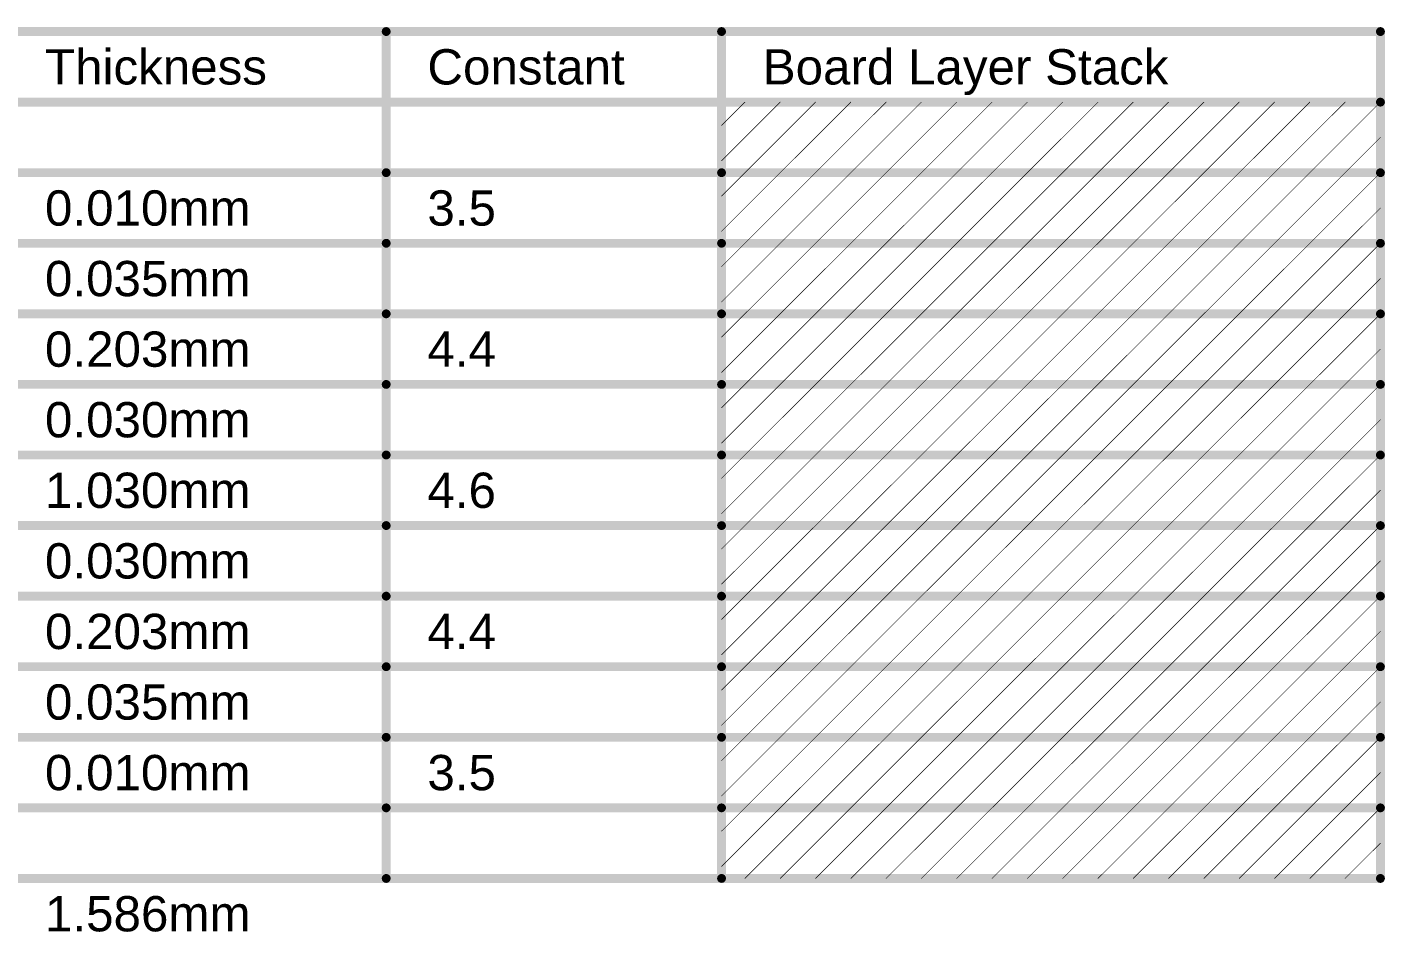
# Model space of a CAD drawing. Header units: inches. Extents: x -9 to 171, y -50 to 39.
# Drawn here: x 112.2 to 170.8, y -20.5 to 18.6 of the extents above; entities that cross this region are included whole.
import ezdxf

# ---------------------------------------------------------------- set-up
doc = ezdxf.new("R2010")
doc.units = ezdxf.units.IN
doc.layers.add('Fab', color=76, linetype='Continuous')
doc.styles.add('Arial', font='', dxfattribs={"height": 0.2})
doc.styles.get('Arial').set_extended_font_data('Arial')

msp = doc.modelspace()

# ---------------------------------------------------------------- linework, layer by layer
at = {"layer": 'Fab'}
for points, const_width in [([(55.283, 18.364), (170.569, 18.364)], 0.381), ([(127.654, -18.212), (127.654, 18.364)], 0.381), ([(142.129, -18.212), (142.129, 18.364)], 0.381), ([(170.569, -18.212), (170.569, 18.364)], 0.381), ([(55.283, 15.316), (170.569, 15.316)], 0.381), ([(142.129, 12.784), (144.661, 15.316)], 0.0254), ([(142.129, 14.308), (143.137, 15.316)], 0.0254), ([(143.137, 12.268), (146.185, 15.316)], 0.0254), ([(144.661, 12.268), (147.709, 15.316)], 0.0254), ([(146.185, 12.268), (149.233, 15.316)], 0.0254), ([(147.709, 12.268), (150.757, 15.316)], 0.0254), ([(149.233, 12.268), (152.281, 15.316)], 0.0254), ([(150.757, 12.268), (153.805, 15.316)], 0.0254), ([(152.281, 12.268), (155.329, 15.316)], 0.0254), ([(153.805, 12.268), (156.853, 15.316)], 0.0254), ([(155.329, 12.268), (158.377, 15.316)], 0.0254), ([(156.853, 12.268), (159.901, 15.316)], 0.0254), ([(158.377, 12.268), (161.425, 15.316)], 0.0254), ([(159.901, 12.268), (162.949, 15.316)], 0.0254), ([(161.425, 12.268), (164.473, 15.316)], 0.0254), ([(162.949, 12.268), (165.997, 15.316)], 0.0254), ([(164.473, 12.268), (167.521, 15.316)], 0.0254), ([(165.997, 12.268), (169.045, 15.316)], 0.0254), ([(167.521, 12.268), (170.569, 15.316)], 0.0254), ([(169.045, 12.268), (170.569, 13.792)], 0.0254), ([(111.148, 12.268), (127.654, 12.268)], 0.381), ([(127.654, 12.268), (142.129, 12.268)], 0.381), ([(142.129, 12.268), (170.569, 12.268)], 0.381), ([(142.129, 9.736), (144.661, 12.268)], 0.0254), ([(142.129, 11.26), (143.137, 12.268)], 0.0254), ([(143.137, 9.22), (146.185, 12.268)], 0.0254), ([(144.661, 9.22), (147.709, 12.268)], 0.0254), ([(146.185, 9.22), (149.233, 12.268)], 0.0254), ([(147.709, 9.22), (150.757, 12.268)], 0.0254), ([(149.233, 9.22), (152.281, 12.268)], 0.0254), ([(150.757, 9.22), (153.805, 12.268)], 0.0254), ([(152.281, 9.22), (155.329, 12.268)], 0.0254), ([(153.805, 9.22), (156.853, 12.268)], 0.0254), ([(155.329, 9.22), (158.377, 12.268)], 0.0254), ([(156.853, 9.22), (159.901, 12.268)], 0.0254), ([(158.377, 9.22), (161.425, 12.268)], 0.0254), ([(159.901, 9.22), (162.949, 12.268)], 0.0254), ([(161.425, 9.22), (164.473, 12.268)], 0.0254), ([(162.949, 9.22), (165.997, 12.268)], 0.0254), ([(164.473, 9.22), (167.521, 12.268)], 0.0254), ([(165.997, 9.22), (169.045, 12.268)], 0.0254), ([(167.521, 9.22), (170.569, 12.268)], 0.0254), ([(169.045, 9.22), (170.569, 10.744)], 0.0254), ([(111.148, 9.22), (127.654, 9.22)], 0.381), ([(127.654, 9.22), (142.129, 9.22)], 0.381), ([(142.129, 9.22), (170.569, 9.22)], 0.381), ([(142.129, 6.688), (144.661, 9.22)], 0.0254), ([(142.129, 8.212), (143.137, 9.22)], 0.0254), ([(143.137, 6.172), (146.185, 9.22)], 0.0254), ([(144.661, 6.172), (147.709, 9.22)], 0.0254), ([(146.185, 6.172), (149.233, 9.22)], 0.0254), ([(147.709, 6.172), (150.757, 9.22)], 0.0254), ([(149.233, 6.172), (152.281, 9.22)], 0.0254), ([(150.757, 6.172), (153.805, 9.22)], 0.0254), ([(152.281, 6.172), (155.329, 9.22)], 0.0254), ([(153.805, 6.172), (156.853, 9.22)], 0.0254), ([(155.329, 6.172), (158.377, 9.22)], 0.0254), ([(156.853, 6.172), (159.901, 9.22)], 0.0254), ([(158.377, 6.172), (161.425, 9.22)], 0.0254), ([(159.901, 6.172), (162.949, 9.22)], 0.0254), ([(161.425, 6.172), (164.473, 9.22)], 0.0254), ([(162.949, 6.172), (165.997, 9.22)], 0.0254), ([(164.473, 6.172), (167.521, 9.22)], 0.0254), ([(165.997, 6.172), (169.045, 9.22)], 0.0254), ([(167.521, 6.172), (170.569, 9.22)], 0.0254), ([(169.045, 6.172), (170.569, 7.696)], 0.0254), ([(111.148, 6.172), (127.654, 6.172)], 0.381), ([(127.654, 6.172), (142.129, 6.172)], 0.381), ([(142.129, 6.172), (170.569, 6.172)], 0.381), ([(142.129, 3.64), (144.661, 6.172)], 0.0254), ([(142.129, 5.164), (143.137, 6.172)], 0.0254), ([(143.137, 3.124), (146.185, 6.172)], 0.0254), ([(144.661, 3.124), (147.709, 6.172)], 0.0254), ([(146.185, 3.124), (149.233, 6.172)], 0.0254), ([(147.709, 3.124), (150.757, 6.172)], 0.0254), ([(149.233, 3.124), (152.281, 6.172)], 0.0254), ([(150.757, 3.124), (153.805, 6.172)], 0.0254), ([(152.281, 3.124), (155.329, 6.172)], 0.0254), ([(153.805, 3.124), (156.853, 6.172)], 0.0254), ([(155.329, 3.124), (158.377, 6.172)], 0.0254), ([(156.853, 3.124), (159.901, 6.172)], 0.0254), ([(158.377, 3.124), (161.425, 6.172)], 0.0254), ([(159.901, 3.124), (162.949, 6.172)], 0.0254), ([(161.425, 3.124), (164.473, 6.172)], 0.0254), ([(162.949, 3.124), (165.997, 6.172)], 0.0254), ([(164.473, 3.124), (167.521, 6.172)], 0.0254), ([(165.997, 3.124), (169.045, 6.172)], 0.0254), ([(167.521, 3.124), (170.569, 6.172)], 0.0254), ([(169.045, 3.124), (170.569, 4.648)], 0.0254), ([(111.148, 3.124), (127.654, 3.124)], 0.381), ([(127.654, 3.124), (142.129, 3.124)], 0.381), ([(142.129, 3.124), (170.569, 3.124)], 0.381), ([(142.129, 0.592), (144.661, 3.124)], 0.0254), ([(142.129, 2.116), (143.137, 3.124)], 0.0254), ([(143.137, 0.076), (146.185, 3.124)], 0.0254), ([(144.661, 0.076), (147.709, 3.124)], 0.0254), ([(146.185, 0.076), (149.233, 3.124)], 0.0254), ([(147.709, 0.076), (150.757, 3.124)], 0.0254), ([(149.233, 0.076), (152.281, 3.124)], 0.0254), ([(150.757, 0.076), (153.805, 3.124)], 0.0254), ([(152.281, 0.076), (155.329, 3.124)], 0.0254), ([(153.805, 0.076), (156.853, 3.124)], 0.0254), ([(155.329, 0.076), (158.377, 3.124)], 0.0254), ([(156.853, 0.076), (159.901, 3.124)], 0.0254), ([(158.377, 0.076), (161.425, 3.124)], 0.0254), ([(159.901, 0.076), (162.949, 3.124)], 0.0254), ([(161.425, 0.076), (164.473, 3.124)], 0.0254), ([(162.949, 0.076), (165.997, 3.124)], 0.0254), ([(164.473, 0.076), (167.521, 3.124)], 0.0254), ([(165.997, 0.076), (169.045, 3.124)], 0.0254), ([(167.521, 0.076), (170.569, 3.124)], 0.0254), ([(169.045, 0.076), (170.569, 1.6)], 0.0254), ([(111.148, 0.076), (127.654, 0.076)], 0.381), ([(127.654, 0.076), (142.129, 0.076)], 0.381), ([(142.129, 0.076), (170.569, 0.076)], 0.381), ([(142.129, -2.456), (144.661, 0.076)], 0.0254), ([(142.129, -0.932), (143.137, 0.076)], 0.0254), ([(143.137, -2.972), (146.185, 0.076)], 0.0254), ([(144.661, -2.972), (147.709, 0.076)], 0.0254), ([(146.185, -2.972), (149.233, 0.076)], 0.0254), ([(147.709, -2.972), (150.757, 0.076)], 0.0254), ([(149.233, -2.972), (152.281, 0.076)], 0.0254), ([(150.757, -2.972), (153.805, 0.076)], 0.0254), ([(152.281, -2.972), (155.329, 0.076)], 0.0254), ([(153.805, -2.972), (156.853, 0.076)], 0.0254), ([(155.329, -2.972), (158.377, 0.076)], 0.0254), ([(156.853, -2.972), (159.901, 0.076)], 0.0254), ([(158.377, -2.972), (161.425, 0.076)], 0.0254), ([(159.901, -2.972), (162.949, 0.076)], 0.0254), ([(161.425, -2.972), (164.473, 0.076)], 0.0254), ([(162.949, -2.972), (165.997, 0.076)], 0.0254), ([(164.473, -2.972), (167.521, 0.076)], 0.0254), ([(165.997, -2.972), (169.045, 0.076)], 0.0254), ([(167.521, -2.972), (170.569, 0.076)], 0.0254), ([(169.045, -2.972), (170.569, -1.448)], 0.0254), ([(111.148, -2.972), (127.654, -2.972)], 0.381), ([(127.654, -2.972), (142.129, -2.972)], 0.381), ([(142.129, -2.972), (170.569, -2.972)], 0.381), ([(142.129, -5.504), (144.661, -2.972)], 0.0254), ([(142.129, -3.98), (143.137, -2.972)], 0.0254), ([(143.137, -6.02), (146.185, -2.972)], 0.0254), ([(144.661, -6.02), (147.709, -2.972)], 0.0254), ([(146.185, -6.02), (149.233, -2.972)], 0.0254), ([(147.709, -6.02), (150.757, -2.972)], 0.0254), ([(149.233, -6.02), (152.281, -2.972)], 0.0254), ([(150.757, -6.02), (153.805, -2.972)], 0.0254), ([(152.281, -6.02), (155.329, -2.972)], 0.0254), ([(153.805, -6.02), (156.853, -2.972)], 0.0254), ([(155.329, -6.02), (158.377, -2.972)], 0.0254), ([(156.853, -6.02), (159.901, -2.972)], 0.0254), ([(158.377, -6.02), (161.425, -2.972)], 0.0254), ([(159.901, -6.02), (162.949, -2.972)], 0.0254), ([(161.425, -6.02), (164.473, -2.972)], 0.0254), ([(162.949, -6.02), (165.997, -2.972)], 0.0254), ([(164.473, -6.02), (167.521, -2.972)], 0.0254), ([(165.997, -6.02), (169.045, -2.972)], 0.0254), ([(167.521, -6.02), (170.569, -2.972)], 0.0254), ([(169.045, -6.02), (170.569, -4.496)], 0.0254), ([(111.148, -6.02), (127.654, -6.02)], 0.381), ([(127.654, -6.02), (142.129, -6.02)], 0.381), ([(142.129, -6.02), (170.569, -6.02)], 0.381), ([(142.129, -8.552), (144.661, -6.02)], 0.0254), ([(142.129, -7.028), (143.137, -6.02)], 0.0254), ([(143.137, -9.068), (146.185, -6.02)], 0.0254), ([(144.661, -9.068), (147.709, -6.02)], 0.0254), ([(146.185, -9.068), (149.233, -6.02)], 0.0254), ([(147.709, -9.068), (150.757, -6.02)], 0.0254), ([(149.233, -9.068), (152.281, -6.02)], 0.0254), ([(150.757, -9.068), (153.805, -6.02)], 0.0254), ([(152.281, -9.068), (155.329, -6.02)], 0.0254), ([(153.805, -9.068), (156.853, -6.02)], 0.0254), ([(155.329, -9.068), (158.377, -6.02)], 0.0254), ([(156.853, -9.068), (159.901, -6.02)], 0.0254), ([(158.377, -9.068), (161.425, -6.02)], 0.0254), ([(159.901, -9.068), (162.949, -6.02)], 0.0254), ([(161.425, -9.068), (164.473, -6.02)], 0.0254), ([(162.949, -9.068), (165.997, -6.02)], 0.0254), ([(164.473, -9.068), (167.521, -6.02)], 0.0254), ([(165.997, -9.068), (169.045, -6.02)], 0.0254), ([(167.521, -9.068), (170.569, -6.02)], 0.0254), ([(169.045, -9.068), (170.569, -7.544)], 0.0254), ([(111.148, -9.068), (127.654, -9.068)], 0.381), ([(127.654, -9.068), (142.129, -9.068)], 0.381), ([(142.129, -9.068), (170.569, -9.068)], 0.381), ([(142.129, -11.6), (144.661, -9.068)], 0.0254), ([(142.129, -10.076), (143.137, -9.068)], 0.0254), ([(143.137, -12.116), (146.185, -9.068)], 0.0254), ([(144.661, -12.116), (147.709, -9.068)], 0.0254), ([(146.185, -12.116), (149.233, -9.068)], 0.0254), ([(147.709, -12.116), (150.757, -9.068)], 0.0254), ([(149.233, -12.116), (152.281, -9.068)], 0.0254), ([(150.757, -12.116), (153.805, -9.068)], 0.0254), ([(152.281, -12.116), (155.329, -9.068)], 0.0254), ([(153.805, -12.116), (156.853, -9.068)], 0.0254), ([(155.329, -12.116), (158.377, -9.068)], 0.0254), ([(156.853, -12.116), (159.901, -9.068)], 0.0254), ([(158.377, -12.116), (161.425, -9.068)], 0.0254), ([(159.901, -12.116), (162.949, -9.068)], 0.0254), ([(161.425, -12.116), (164.473, -9.068)], 0.0254), ([(162.949, -12.116), (165.997, -9.068)], 0.0254), ([(164.473, -12.116), (167.521, -9.068)], 0.0254), ([(165.997, -12.116), (169.045, -9.068)], 0.0254), ([(167.521, -12.116), (170.569, -9.068)], 0.0254), ([(169.045, -12.116), (170.569, -10.592)], 0.0254), ([(111.148, -12.116), (127.654, -12.116)], 0.381), ([(127.654, -12.116), (142.129, -12.116)], 0.381), ([(142.129, -12.116), (170.569, -12.116)], 0.381), ([(142.129, -14.648), (144.661, -12.116)], 0.0254), ([(142.129, -13.124), (143.137, -12.116)], 0.0254), ([(143.137, -15.164), (146.185, -12.116)], 0.0254), ([(144.661, -15.164), (147.709, -12.116)], 0.0254), ([(146.185, -15.164), (149.233, -12.116)], 0.0254), ([(147.709, -15.164), (150.757, -12.116)], 0.0254), ([(149.233, -15.164), (152.281, -12.116)], 0.0254), ([(150.757, -15.164), (153.805, -12.116)], 0.0254), ([(152.281, -15.164), (155.329, -12.116)], 0.0254), ([(153.805, -15.164), (156.853, -12.116)], 0.0254), ([(155.329, -15.164), (158.377, -12.116)], 0.0254), ([(156.853, -15.164), (159.901, -12.116)], 0.0254), ([(158.377, -15.164), (161.425, -12.116)], 0.0254), ([(159.901, -15.164), (162.949, -12.116)], 0.0254), ([(161.425, -15.164), (164.473, -12.116)], 0.0254), ([(162.949, -15.164), (165.997, -12.116)], 0.0254), ([(164.473, -15.164), (167.521, -12.116)], 0.0254), ([(165.997, -15.164), (169.045, -12.116)], 0.0254), ([(167.521, -15.164), (170.569, -12.116)], 0.0254), ([(169.045, -15.164), (170.569, -13.64)], 0.0254), ([(111.148, -15.164), (127.654, -15.164)], 0.381), ([(127.654, -15.164), (142.129, -15.164)], 0.381), ([(142.129, -15.164), (170.569, -15.164)], 0.381), ([(142.129, -17.696), (144.661, -15.164)], 0.0254), ([(142.129, -16.172), (143.137, -15.164)], 0.0254), ([(143.137, -18.212), (146.185, -15.164)], 0.0254), ([(144.661, -18.212), (147.709, -15.164)], 0.0254), ([(146.185, -18.212), (149.233, -15.164)], 0.0254), ([(147.709, -18.212), (150.757, -15.164)], 0.0254), ([(149.233, -18.212), (152.281, -15.164)], 0.0254), ([(150.757, -18.212), (153.805, -15.164)], 0.0254), ([(152.281, -18.212), (155.329, -15.164)], 0.0254), ([(153.805, -18.212), (156.853, -15.164)], 0.0254), ([(155.329, -18.212), (158.377, -15.164)], 0.0254), ([(156.853, -18.212), (159.901, -15.164)], 0.0254), ([(158.377, -18.212), (161.425, -15.164)], 0.0254), ([(159.901, -18.212), (162.949, -15.164)], 0.0254), ([(161.425, -18.212), (164.473, -15.164)], 0.0254), ([(162.949, -18.212), (165.997, -15.164)], 0.0254), ([(164.473, -18.212), (167.521, -15.164)], 0.0254), ([(165.997, -18.212), (169.045, -15.164)], 0.0254), ([(167.521, -18.212), (170.569, -15.164)], 0.0254), ([(169.045, -18.212), (170.569, -16.688)], 0.0254), ([(111.148, -18.212), (127.654, -18.212)], 0.381), ([(127.654, -18.212), (142.129, -18.212)], 0.381), ([(142.129, -18.212), (170.569, -18.212)], 0.381)]:
    msp.add_lwpolyline(points, dxfattribs=dict(at, const_width=const_width))
for points, const_width in [([(127.559, 18.364, 1), (127.75, 18.364, 1)], 0.191), ([(142.034, 18.364, 1), (142.224, 18.364, 1)], 0.191), ([(170.473, 18.364, 1), (170.664, 18.364, 1)], 0.191), ([(170.473, 18.364, 1), (170.664, 18.364, 1)], 0.191), ([(143.13, 15.316, 1), (143.143, 15.316, 1)], 0.0127), ([(144.654, 15.316, 1), (144.667, 15.316, 1)], 0.0127), ([(146.178, 15.316, 1), (146.191, 15.316, 1)], 0.0127), ([(147.702, 15.316, 1), (147.715, 15.316, 1)], 0.0127), ([(149.226, 15.316, 1), (149.239, 15.316, 1)], 0.0127), ([(150.75, 15.316, 1), (150.763, 15.316, 1)], 0.0127), ([(152.274, 15.316, 1), (152.287, 15.316, 1)], 0.0127), ([(153.798, 15.316, 1), (153.811, 15.316, 1)], 0.0127), ([(155.322, 15.316, 1), (155.335, 15.316, 1)], 0.0127), ([(156.846, 15.316, 1), (156.859, 15.316, 1)], 0.0127), ([(158.37, 15.316, 1), (158.383, 15.316, 1)], 0.0127), ([(159.894, 15.316, 1), (159.907, 15.316, 1)], 0.0127), ([(161.418, 15.316, 1), (161.431, 15.316, 1)], 0.0127), ([(162.942, 15.316, 1), (162.955, 15.316, 1)], 0.0127), ([(164.466, 15.316, 1), (164.479, 15.316, 1)], 0.0127), ([(165.99, 15.316, 1), (166.003, 15.316, 1)], 0.0127), ([(167.514, 15.316, 1), (167.527, 15.316, 1)], 0.0127), ([(169.038, 15.316, 1), (169.051, 15.316, 1)], 0.0127), ([(170.473, 15.316, 1), (170.664, 15.316, 1)], 0.191), ([(170.562, 15.316, 1), (170.575, 15.316, 1)], 0.0127), ([(142.122, 14.308, 1), (142.135, 14.308, 1)], 0.0127), ([(170.562, 13.792, 1), (170.575, 13.792, 1)], 0.0127), ([(127.559, 12.268, 1), (127.75, 12.268, 1)], 0.191), ([(127.559, 12.268, 1), (127.75, 12.268, 1)], 0.191), ([(142.034, 12.268, 1), (142.224, 12.268, 1)], 0.191), ([(142.034, 12.268, 1), (142.224, 12.268, 1)], 0.191), ([(142.122, 12.784, 1), (142.135, 12.784, 1)], 0.0127), ([(170.473, 12.268, 1), (170.664, 12.268, 1)], 0.191), ([(143.13, 12.268, 1), (143.143, 12.268, 1)], 0.0127), ([(143.13, 12.268, 1), (143.143, 12.268, 1)], 0.0127), ([(144.654, 12.268, 1), (144.667, 12.268, 1)], 0.0127), ([(144.654, 12.268, 1), (144.667, 12.268, 1)], 0.0127), ([(146.178, 12.268, 1), (146.191, 12.268, 1)], 0.0127), ([(146.178, 12.268, 1), (146.191, 12.268, 1)], 0.0127), ([(147.702, 12.268, 1), (147.715, 12.268, 1)], 0.0127), ([(147.702, 12.268, 1), (147.715, 12.268, 1)], 0.0127), ([(149.226, 12.268, 1), (149.239, 12.268, 1)], 0.0127), ([(149.226, 12.268, 1), (149.239, 12.268, 1)], 0.0127), ([(150.75, 12.268, 1), (150.763, 12.268, 1)], 0.0127), ([(150.75, 12.268, 1), (150.763, 12.268, 1)], 0.0127), ([(152.274, 12.268, 1), (152.287, 12.268, 1)], 0.0127), ([(152.274, 12.268, 1), (152.287, 12.268, 1)], 0.0127), ([(153.798, 12.268, 1), (153.811, 12.268, 1)], 0.0127), ([(153.798, 12.268, 1), (153.811, 12.268, 1)], 0.0127), ([(155.322, 12.268, 1), (155.335, 12.268, 1)], 0.0127), ([(155.322, 12.268, 1), (155.335, 12.268, 1)], 0.0127), ([(156.846, 12.268, 1), (156.859, 12.268, 1)], 0.0127), ([(156.846, 12.268, 1), (156.859, 12.268, 1)], 0.0127), ([(158.37, 12.268, 1), (158.383, 12.268, 1)], 0.0127), ([(158.37, 12.268, 1), (158.383, 12.268, 1)], 0.0127), ([(159.894, 12.268, 1), (159.907, 12.268, 1)], 0.0127), ([(159.894, 12.268, 1), (159.907, 12.268, 1)], 0.0127), ([(161.418, 12.268, 1), (161.431, 12.268, 1)], 0.0127), ([(161.418, 12.268, 1), (161.431, 12.268, 1)], 0.0127), ([(162.942, 12.268, 1), (162.955, 12.268, 1)], 0.0127), ([(162.942, 12.268, 1), (162.955, 12.268, 1)], 0.0127), ([(164.466, 12.268, 1), (164.479, 12.268, 1)], 0.0127), ([(164.466, 12.268, 1), (164.479, 12.268, 1)], 0.0127), ([(165.99, 12.268, 1), (166.003, 12.268, 1)], 0.0127), ([(165.99, 12.268, 1), (166.003, 12.268, 1)], 0.0127), ([(167.514, 12.268, 1), (167.527, 12.268, 1)], 0.0127), ([(167.514, 12.268, 1), (167.527, 12.268, 1)], 0.0127), ([(169.038, 12.268, 1), (169.051, 12.268, 1)], 0.0127), ([(169.038, 12.268, 1), (169.051, 12.268, 1)], 0.0127), ([(170.562, 12.268, 1), (170.575, 12.268, 1)], 0.0127), ([(142.122, 11.26, 1), (142.135, 11.26, 1)], 0.0127), ([(170.562, 10.744, 1), (170.575, 10.744, 1)], 0.0127), ([(127.559, 9.22, 1), (127.75, 9.22, 1)], 0.191), ([(127.559, 9.22, 1), (127.75, 9.22, 1)], 0.191), ([(142.034, 9.22, 1), (142.224, 9.22, 1)], 0.191), ([(142.034, 9.22, 1), (142.224, 9.22, 1)], 0.191), ([(142.122, 9.736, 1), (142.135, 9.736, 1)], 0.0127), ([(170.473, 9.22, 1), (170.664, 9.22, 1)], 0.191), ([(143.13, 9.22, 1), (143.143, 9.22, 1)], 0.0127), ([(143.13, 9.22, 1), (143.143, 9.22, 1)], 0.0127), ([(144.654, 9.22, 1), (144.667, 9.22, 1)], 0.0127), ([(144.654, 9.22, 1), (144.667, 9.22, 1)], 0.0127), ([(146.178, 9.22, 1), (146.191, 9.22, 1)], 0.0127), ([(146.178, 9.22, 1), (146.191, 9.22, 1)], 0.0127), ([(147.702, 9.22, 1), (147.715, 9.22, 1)], 0.0127), ([(147.702, 9.22, 1), (147.715, 9.22, 1)], 0.0127), ([(149.226, 9.22, 1), (149.239, 9.22, 1)], 0.0127), ([(149.226, 9.22, 1), (149.239, 9.22, 1)], 0.0127), ([(150.75, 9.22, 1), (150.763, 9.22, 1)], 0.0127), ([(150.75, 9.22, 1), (150.763, 9.22, 1)], 0.0127), ([(152.274, 9.22, 1), (152.287, 9.22, 1)], 0.0127), ([(152.274, 9.22, 1), (152.287, 9.22, 1)], 0.0127), ([(153.798, 9.22, 1), (153.811, 9.22, 1)], 0.0127), ([(153.798, 9.22, 1), (153.811, 9.22, 1)], 0.0127), ([(155.322, 9.22, 1), (155.335, 9.22, 1)], 0.0127), ([(155.322, 9.22, 1), (155.335, 9.22, 1)], 0.0127), ([(156.846, 9.22, 1), (156.859, 9.22, 1)], 0.0127), ([(156.846, 9.22, 1), (156.859, 9.22, 1)], 0.0127), ([(158.37, 9.22, 1), (158.383, 9.22, 1)], 0.0127), ([(158.37, 9.22, 1), (158.383, 9.22, 1)], 0.0127), ([(159.894, 9.22, 1), (159.907, 9.22, 1)], 0.0127), ([(159.894, 9.22, 1), (159.907, 9.22, 1)], 0.0127), ([(161.418, 9.22, 1), (161.431, 9.22, 1)], 0.0127), ([(161.418, 9.22, 1), (161.431, 9.22, 1)], 0.0127), ([(162.942, 9.22, 1), (162.955, 9.22, 1)], 0.0127), ([(162.942, 9.22, 1), (162.955, 9.22, 1)], 0.0127), ([(164.466, 9.22, 1), (164.479, 9.22, 1)], 0.0127), ([(164.466, 9.22, 1), (164.479, 9.22, 1)], 0.0127), ([(165.99, 9.22, 1), (166.003, 9.22, 1)], 0.0127), ([(165.99, 9.22, 1), (166.003, 9.22, 1)], 0.0127), ([(167.514, 9.22, 1), (167.527, 9.22, 1)], 0.0127), ([(167.514, 9.22, 1), (167.527, 9.22, 1)], 0.0127), ([(169.038, 9.22, 1), (169.051, 9.22, 1)], 0.0127), ([(169.038, 9.22, 1), (169.051, 9.22, 1)], 0.0127), ([(170.562, 9.22, 1), (170.575, 9.22, 1)], 0.0127), ([(142.122, 8.212, 1), (142.135, 8.212, 1)], 0.0127), ([(170.562, 7.696, 1), (170.575, 7.696, 1)], 0.0127), ([(142.122, 6.688, 1), (142.135, 6.688, 1)], 0.0127), ([(127.559, 6.172, 1), (127.75, 6.172, 1)], 0.191), ([(127.559, 6.172, 1), (127.75, 6.172, 1)], 0.191), ([(142.034, 6.172, 1), (142.224, 6.172, 1)], 0.191), ([(142.034, 6.172, 1), (142.224, 6.172, 1)], 0.191), ([(143.13, 6.172, 1), (143.143, 6.172, 1)], 0.0127), ([(143.13, 6.172, 1), (143.143, 6.172, 1)], 0.0127), ([(144.654, 6.172, 1), (144.667, 6.172, 1)], 0.0127), ([(144.654, 6.172, 1), (144.667, 6.172, 1)], 0.0127), ([(146.178, 6.172, 1), (146.191, 6.172, 1)], 0.0127), ([(146.178, 6.172, 1), (146.191, 6.172, 1)], 0.0127), ([(147.702, 6.172, 1), (147.715, 6.172, 1)], 0.0127), ([(147.702, 6.172, 1), (147.715, 6.172, 1)], 0.0127), ([(149.226, 6.172, 1), (149.239, 6.172, 1)], 0.0127), ([(149.226, 6.172, 1), (149.239, 6.172, 1)], 0.0127), ([(150.75, 6.172, 1), (150.763, 6.172, 1)], 0.0127), ([(150.75, 6.172, 1), (150.763, 6.172, 1)], 0.0127), ([(152.274, 6.172, 1), (152.287, 6.172, 1)], 0.0127), ([(152.274, 6.172, 1), (152.287, 6.172, 1)], 0.0127), ([(153.798, 6.172, 1), (153.811, 6.172, 1)], 0.0127), ([(153.798, 6.172, 1), (153.811, 6.172, 1)], 0.0127), ([(155.322, 6.172, 1), (155.335, 6.172, 1)], 0.0127), ([(155.322, 6.172, 1), (155.335, 6.172, 1)], 0.0127), ([(156.846, 6.172, 1), (156.859, 6.172, 1)], 0.0127), ([(156.846, 6.172, 1), (156.859, 6.172, 1)], 0.0127), ([(158.37, 6.172, 1), (158.383, 6.172, 1)], 0.0127), ([(158.37, 6.172, 1), (158.383, 6.172, 1)], 0.0127), ([(159.894, 6.172, 1), (159.907, 6.172, 1)], 0.0127), ([(159.894, 6.172, 1), (159.907, 6.172, 1)], 0.0127), ([(161.418, 6.172, 1), (161.431, 6.172, 1)], 0.0127), ([(161.418, 6.172, 1), (161.431, 6.172, 1)], 0.0127), ([(162.942, 6.172, 1), (162.955, 6.172, 1)], 0.0127), ([(162.942, 6.172, 1), (162.955, 6.172, 1)], 0.0127), ([(164.466, 6.172, 1), (164.479, 6.172, 1)], 0.0127), ([(164.466, 6.172, 1), (164.479, 6.172, 1)], 0.0127), ([(165.99, 6.172, 1), (166.003, 6.172, 1)], 0.0127), ([(165.99, 6.172, 1), (166.003, 6.172, 1)], 0.0127), ([(167.514, 6.172, 1), (167.527, 6.172, 1)], 0.0127), ([(167.514, 6.172, 1), (167.527, 6.172, 1)], 0.0127), ([(169.038, 6.172, 1), (169.051, 6.172, 1)], 0.0127), ([(169.038, 6.172, 1), (169.051, 6.172, 1)], 0.0127), ([(170.473, 6.172, 1), (170.664, 6.172, 1)], 0.191), ([(170.562, 6.172, 1), (170.575, 6.172, 1)], 0.0127), ([(142.122, 5.164, 1), (142.135, 5.164, 1)], 0.0127), ([(170.562, 4.648, 1), (170.575, 4.648, 1)], 0.0127), ([(142.122, 3.64, 1), (142.135, 3.64, 1)], 0.0127), ([(127.559, 3.124, 1), (127.75, 3.124, 1)], 0.191), ([(127.559, 3.124, 1), (127.75, 3.124, 1)], 0.191), ([(142.034, 3.124, 1), (142.224, 3.124, 1)], 0.191), ([(142.034, 3.124, 1), (142.224, 3.124, 1)], 0.191), ([(143.13, 3.124, 1), (143.143, 3.124, 1)], 0.0127), ([(143.13, 3.124, 1), (143.143, 3.124, 1)], 0.0127), ([(144.654, 3.124, 1), (144.667, 3.124, 1)], 0.0127), ([(144.654, 3.124, 1), (144.667, 3.124, 1)], 0.0127), ([(146.178, 3.124, 1), (146.191, 3.124, 1)], 0.0127), ([(146.178, 3.124, 1), (146.191, 3.124, 1)], 0.0127), ([(147.702, 3.124, 1), (147.715, 3.124, 1)], 0.0127), ([(147.702, 3.124, 1), (147.715, 3.124, 1)], 0.0127), ([(149.226, 3.124, 1), (149.239, 3.124, 1)], 0.0127), ([(149.226, 3.124, 1), (149.239, 3.124, 1)], 0.0127), ([(150.75, 3.124, 1), (150.763, 3.124, 1)], 0.0127), ([(150.75, 3.124, 1), (150.763, 3.124, 1)], 0.0127), ([(152.274, 3.124, 1), (152.287, 3.124, 1)], 0.0127), ([(152.274, 3.124, 1), (152.287, 3.124, 1)], 0.0127), ([(153.798, 3.124, 1), (153.811, 3.124, 1)], 0.0127), ([(153.798, 3.124, 1), (153.811, 3.124, 1)], 0.0127), ([(155.322, 3.124, 1), (155.335, 3.124, 1)], 0.0127), ([(155.322, 3.124, 1), (155.335, 3.124, 1)], 0.0127), ([(156.846, 3.124, 1), (156.859, 3.124, 1)], 0.0127), ([(156.846, 3.124, 1), (156.859, 3.124, 1)], 0.0127), ([(158.37, 3.124, 1), (158.383, 3.124, 1)], 0.0127), ([(158.37, 3.124, 1), (158.383, 3.124, 1)], 0.0127), ([(159.894, 3.124, 1), (159.907, 3.124, 1)], 0.0127), ([(159.894, 3.124, 1), (159.907, 3.124, 1)], 0.0127), ([(161.418, 3.124, 1), (161.431, 3.124, 1)], 0.0127), ([(161.418, 3.124, 1), (161.431, 3.124, 1)], 0.0127), ([(162.942, 3.124, 1), (162.955, 3.124, 1)], 0.0127), ([(162.942, 3.124, 1), (162.955, 3.124, 1)], 0.0127), ([(164.466, 3.124, 1), (164.479, 3.124, 1)], 0.0127), ([(164.466, 3.124, 1), (164.479, 3.124, 1)], 0.0127), ([(165.99, 3.124, 1), (166.003, 3.124, 1)], 0.0127), ([(165.99, 3.124, 1), (166.003, 3.124, 1)], 0.0127), ([(167.514, 3.124, 1), (167.527, 3.124, 1)], 0.0127), ([(167.514, 3.124, 1), (167.527, 3.124, 1)], 0.0127), ([(169.038, 3.124, 1), (169.051, 3.124, 1)], 0.0127), ([(169.038, 3.124, 1), (169.051, 3.124, 1)], 0.0127), ([(170.473, 3.124, 1), (170.664, 3.124, 1)], 0.191), ([(170.562, 3.124, 1), (170.575, 3.124, 1)], 0.0127), ([(142.122, 2.116, 1), (142.135, 2.116, 1)], 0.0127), ([(170.562, 1.6, 1), (170.575, 1.6, 1)], 0.0127), ([(142.122, 0.592, 1), (142.135, 0.592, 1)], 0.0127), ([(127.559, 0.076, 1), (127.75, 0.076, 1)], 0.191), ([(127.559, 0.076, 1), (127.75, 0.076, 1)], 0.191), ([(142.034, 0.076, 1), (142.224, 0.076, 1)], 0.191), ([(142.034, 0.076, 1), (142.224, 0.076, 1)], 0.191), ([(143.13, 0.076, 1), (143.143, 0.076, 1)], 0.0127), ([(143.13, 0.076, 1), (143.143, 0.076, 1)], 0.0127), ([(144.654, 0.076, 1), (144.667, 0.076, 1)], 0.0127), ([(144.654, 0.076, 1), (144.667, 0.076, 1)], 0.0127), ([(146.178, 0.076, 1), (146.191, 0.076, 1)], 0.0127), ([(146.178, 0.076, 1), (146.191, 0.076, 1)], 0.0127), ([(147.702, 0.076, 1), (147.715, 0.076, 1)], 0.0127), ([(147.702, 0.076, 1), (147.715, 0.076, 1)], 0.0127), ([(149.226, 0.076, 1), (149.239, 0.076, 1)], 0.0127), ([(149.226, 0.076, 1), (149.239, 0.076, 1)], 0.0127), ([(150.75, 0.076, 1), (150.763, 0.076, 1)], 0.0127), ([(150.75, 0.076, 1), (150.763, 0.076, 1)], 0.0127), ([(152.274, 0.076, 1), (152.287, 0.076, 1)], 0.0127), ([(152.274, 0.076, 1), (152.287, 0.076, 1)], 0.0127), ([(153.798, 0.076, 1), (153.811, 0.076, 1)], 0.0127), ([(153.798, 0.076, 1), (153.811, 0.076, 1)], 0.0127), ([(155.322, 0.076, 1), (155.335, 0.076, 1)], 0.0127), ([(155.322, 0.076, 1), (155.335, 0.076, 1)], 0.0127), ([(156.846, 0.076, 1), (156.859, 0.076, 1)], 0.0127), ([(156.846, 0.076, 1), (156.859, 0.076, 1)], 0.0127), ([(158.37, 0.076, 1), (158.383, 0.076, 1)], 0.0127), ([(158.37, 0.076, 1), (158.383, 0.076, 1)], 0.0127), ([(159.894, 0.076, 1), (159.907, 0.076, 1)], 0.0127), ([(159.894, 0.076, 1), (159.907, 0.076, 1)], 0.0127), ([(161.418, 0.076, 1), (161.431, 0.076, 1)], 0.0127), ([(161.418, 0.076, 1), (161.431, 0.076, 1)], 0.0127), ([(162.942, 0.076, 1), (162.955, 0.076, 1)], 0.0127), ([(162.942, 0.076, 1), (162.955, 0.076, 1)], 0.0127), ([(164.466, 0.076, 1), (164.479, 0.076, 1)], 0.0127), ([(164.466, 0.076, 1), (164.479, 0.076, 1)], 0.0127), ([(165.99, 0.076, 1), (166.003, 0.076, 1)], 0.0127), ([(165.99, 0.076, 1), (166.003, 0.076, 1)], 0.0127), ([(167.514, 0.076, 1), (167.527, 0.076, 1)], 0.0127), ([(167.514, 0.076, 1), (167.527, 0.076, 1)], 0.0127), ([(169.038, 0.076, 1), (169.051, 0.076, 1)], 0.0127), ([(169.038, 0.076, 1), (169.051, 0.076, 1)], 0.0127), ([(170.473, 0.076, 1), (170.664, 0.076, 1)], 0.191), ([(170.562, 0.076, 1), (170.575, 0.076, 1)], 0.0127), ([(142.122, -0.932, 1), (142.135, -0.932, 1)], 0.0127), ([(170.562, -1.448, 1), (170.575, -1.448, 1)], 0.0127), ([(127.559, -2.972, 1), (127.75, -2.972, 1)], 0.191), ([(127.559, -2.972, 1), (127.75, -2.972, 1)], 0.191), ([(142.034, -2.972, 1), (142.224, -2.972, 1)], 0.191), ([(142.034, -2.972, 1), (142.224, -2.972, 1)], 0.191), ([(142.122, -2.456, 1), (142.135, -2.456, 1)], 0.0127), ([(170.473, -2.972, 1), (170.664, -2.972, 1)], 0.191), ([(143.13, -2.972, 1), (143.143, -2.972, 1)], 0.0127), ([(143.13, -2.972, 1), (143.143, -2.972, 1)], 0.0127), ([(144.654, -2.972, 1), (144.667, -2.972, 1)], 0.0127), ([(144.654, -2.972, 1), (144.667, -2.972, 1)], 0.0127), ([(146.178, -2.972, 1), (146.191, -2.972, 1)], 0.0127), ([(146.178, -2.972, 1), (146.191, -2.972, 1)], 0.0127), ([(147.702, -2.972, 1), (147.715, -2.972, 1)], 0.0127), ([(147.702, -2.972, 1), (147.715, -2.972, 1)], 0.0127), ([(149.226, -2.972, 1), (149.239, -2.972, 1)], 0.0127), ([(149.226, -2.972, 1), (149.239, -2.972, 1)], 0.0127), ([(150.75, -2.972, 1), (150.763, -2.972, 1)], 0.0127), ([(150.75, -2.972, 1), (150.763, -2.972, 1)], 0.0127), ([(152.274, -2.972, 1), (152.287, -2.972, 1)], 0.0127), ([(152.274, -2.972, 1), (152.287, -2.972, 1)], 0.0127), ([(153.798, -2.972, 1), (153.811, -2.972, 1)], 0.0127), ([(153.798, -2.972, 1), (153.811, -2.972, 1)], 0.0127), ([(155.322, -2.972, 1), (155.335, -2.972, 1)], 0.0127), ([(155.322, -2.972, 1), (155.335, -2.972, 1)], 0.0127), ([(156.846, -2.972, 1), (156.859, -2.972, 1)], 0.0127), ([(156.846, -2.972, 1), (156.859, -2.972, 1)], 0.0127), ([(158.37, -2.972, 1), (158.383, -2.972, 1)], 0.0127), ([(158.37, -2.972, 1), (158.383, -2.972, 1)], 0.0127), ([(159.894, -2.972, 1), (159.907, -2.972, 1)], 0.0127), ([(159.894, -2.972, 1), (159.907, -2.972, 1)], 0.0127), ([(161.418, -2.972, 1), (161.431, -2.972, 1)], 0.0127), ([(161.418, -2.972, 1), (161.431, -2.972, 1)], 0.0127), ([(162.942, -2.972, 1), (162.955, -2.972, 1)], 0.0127), ([(162.942, -2.972, 1), (162.955, -2.972, 1)], 0.0127), ([(164.466, -2.972, 1), (164.479, -2.972, 1)], 0.0127), ([(164.466, -2.972, 1), (164.479, -2.972, 1)], 0.0127), ([(165.99, -2.972, 1), (166.003, -2.972, 1)], 0.0127), ([(165.99, -2.972, 1), (166.003, -2.972, 1)], 0.0127), ([(167.514, -2.972, 1), (167.527, -2.972, 1)], 0.0127), ([(167.514, -2.972, 1), (167.527, -2.972, 1)], 0.0127), ([(169.038, -2.972, 1), (169.051, -2.972, 1)], 0.0127), ([(169.038, -2.972, 1), (169.051, -2.972, 1)], 0.0127), ([(170.562, -2.972, 1), (170.575, -2.972, 1)], 0.0127), ([(142.122, -3.98, 1), (142.135, -3.98, 1)], 0.0127), ([(170.562, -4.496, 1), (170.575, -4.496, 1)], 0.0127), ([(127.559, -6.02, 1), (127.75, -6.02, 1)], 0.191), ([(127.559, -6.02, 1), (127.75, -6.02, 1)], 0.191), ([(142.034, -6.02, 1), (142.224, -6.02, 1)], 0.191), ([(142.034, -6.02, 1), (142.224, -6.02, 1)], 0.191), ([(142.122, -5.504, 1), (142.135, -5.504, 1)], 0.0127), ([(170.473, -6.02, 1), (170.664, -6.02, 1)], 0.191), ([(143.13, -6.02, 1), (143.143, -6.02, 1)], 0.0127), ([(143.13, -6.02, 1), (143.143, -6.02, 1)], 0.0127), ([(144.654, -6.02, 1), (144.667, -6.02, 1)], 0.0127), ([(144.654, -6.02, 1), (144.667, -6.02, 1)], 0.0127), ([(146.178, -6.02, 1), (146.191, -6.02, 1)], 0.0127), ([(146.178, -6.02, 1), (146.191, -6.02, 1)], 0.0127), ([(147.702, -6.02, 1), (147.715, -6.02, 1)], 0.0127), ([(147.702, -6.02, 1), (147.715, -6.02, 1)], 0.0127), ([(149.226, -6.02, 1), (149.239, -6.02, 1)], 0.0127), ([(149.226, -6.02, 1), (149.239, -6.02, 1)], 0.0127), ([(150.75, -6.02, 1), (150.763, -6.02, 1)], 0.0127), ([(150.75, -6.02, 1), (150.763, -6.02, 1)], 0.0127), ([(152.274, -6.02, 1), (152.287, -6.02, 1)], 0.0127), ([(152.274, -6.02, 1), (152.287, -6.02, 1)], 0.0127), ([(153.798, -6.02, 1), (153.811, -6.02, 1)], 0.0127), ([(153.798, -6.02, 1), (153.811, -6.02, 1)], 0.0127), ([(155.322, -6.02, 1), (155.335, -6.02, 1)], 0.0127), ([(155.322, -6.02, 1), (155.335, -6.02, 1)], 0.0127), ([(156.846, -6.02, 1), (156.859, -6.02, 1)], 0.0127), ([(156.846, -6.02, 1), (156.859, -6.02, 1)], 0.0127), ([(158.37, -6.02, 1), (158.383, -6.02, 1)], 0.0127), ([(158.37, -6.02, 1), (158.383, -6.02, 1)], 0.0127), ([(159.894, -6.02, 1), (159.907, -6.02, 1)], 0.0127), ([(159.894, -6.02, 1), (159.907, -6.02, 1)], 0.0127), ([(161.418, -6.02, 1), (161.431, -6.02, 1)], 0.0127), ([(161.418, -6.02, 1), (161.431, -6.02, 1)], 0.0127), ([(162.942, -6.02, 1), (162.955, -6.02, 1)], 0.0127), ([(162.942, -6.02, 1), (162.955, -6.02, 1)], 0.0127), ([(164.466, -6.02, 1), (164.479, -6.02, 1)], 0.0127), ([(164.466, -6.02, 1), (164.479, -6.02, 1)], 0.0127), ([(165.99, -6.02, 1), (166.003, -6.02, 1)], 0.0127), ([(165.99, -6.02, 1), (166.003, -6.02, 1)], 0.0127), ([(167.514, -6.02, 1), (167.527, -6.02, 1)], 0.0127), ([(167.514, -6.02, 1), (167.527, -6.02, 1)], 0.0127), ([(169.038, -6.02, 1), (169.051, -6.02, 1)], 0.0127), ([(169.038, -6.02, 1), (169.051, -6.02, 1)], 0.0127), ([(170.562, -6.02, 1), (170.575, -6.02, 1)], 0.0127), ([(142.122, -7.028, 1), (142.135, -7.028, 1)], 0.0127), ([(170.562, -7.544, 1), (170.575, -7.544, 1)], 0.0127), ([(142.122, -8.552, 1), (142.135, -8.552, 1)], 0.0127), ([(127.559, -9.068, 1), (127.75, -9.068, 1)], 0.191), ([(127.559, -9.068, 1), (127.75, -9.068, 1)], 0.191), ([(142.034, -9.068, 1), (142.224, -9.068, 1)], 0.191), ([(142.034, -9.068, 1), (142.224, -9.068, 1)], 0.191), ([(143.13, -9.068, 1), (143.143, -9.068, 1)], 0.0127), ([(143.13, -9.068, 1), (143.143, -9.068, 1)], 0.0127), ([(144.654, -9.068, 1), (144.667, -9.068, 1)], 0.0127), ([(144.654, -9.068, 1), (144.667, -9.068, 1)], 0.0127), ([(146.178, -9.068, 1), (146.191, -9.068, 1)], 0.0127), ([(146.178, -9.068, 1), (146.191, -9.068, 1)], 0.0127), ([(147.702, -9.068, 1), (147.715, -9.068, 1)], 0.0127), ([(147.702, -9.068, 1), (147.715, -9.068, 1)], 0.0127), ([(149.226, -9.068, 1), (149.239, -9.068, 1)], 0.0127), ([(149.226, -9.068, 1), (149.239, -9.068, 1)], 0.0127), ([(150.75, -9.068, 1), (150.763, -9.068, 1)], 0.0127), ([(150.75, -9.068, 1), (150.763, -9.068, 1)], 0.0127), ([(152.274, -9.068, 1), (152.287, -9.068, 1)], 0.0127), ([(152.274, -9.068, 1), (152.287, -9.068, 1)], 0.0127), ([(153.798, -9.068, 1), (153.811, -9.068, 1)], 0.0127), ([(153.798, -9.068, 1), (153.811, -9.068, 1)], 0.0127), ([(155.322, -9.068, 1), (155.335, -9.068, 1)], 0.0127), ([(155.322, -9.068, 1), (155.335, -9.068, 1)], 0.0127), ([(156.846, -9.068, 1), (156.859, -9.068, 1)], 0.0127), ([(156.846, -9.068, 1), (156.859, -9.068, 1)], 0.0127), ([(158.37, -9.068, 1), (158.383, -9.068, 1)], 0.0127), ([(158.37, -9.068, 1), (158.383, -9.068, 1)], 0.0127), ([(159.894, -9.068, 1), (159.907, -9.068, 1)], 0.0127), ([(159.894, -9.068, 1), (159.907, -9.068, 1)], 0.0127), ([(161.418, -9.068, 1), (161.431, -9.068, 1)], 0.0127), ([(161.418, -9.068, 1), (161.431, -9.068, 1)], 0.0127), ([(162.942, -9.068, 1), (162.955, -9.068, 1)], 0.0127), ([(162.942, -9.068, 1), (162.955, -9.068, 1)], 0.0127), ([(164.466, -9.068, 1), (164.479, -9.068, 1)], 0.0127), ([(164.466, -9.068, 1), (164.479, -9.068, 1)], 0.0127), ([(165.99, -9.068, 1), (166.003, -9.068, 1)], 0.0127), ([(165.99, -9.068, 1), (166.003, -9.068, 1)], 0.0127), ([(167.514, -9.068, 1), (167.527, -9.068, 1)], 0.0127), ([(167.514, -9.068, 1), (167.527, -9.068, 1)], 0.0127), ([(169.038, -9.068, 1), (169.051, -9.068, 1)], 0.0127), ([(169.038, -9.068, 1), (169.051, -9.068, 1)], 0.0127), ([(170.473, -9.068, 1), (170.664, -9.068, 1)], 0.191), ([(170.562, -9.068, 1), (170.575, -9.068, 1)], 0.0127), ([(142.122, -10.076, 1), (142.135, -10.076, 1)], 0.0127), ([(170.562, -10.592, 1), (170.575, -10.592, 1)], 0.0127), ([(142.122, -11.6, 1), (142.135, -11.6, 1)], 0.0127), ([(127.559, -12.116, 1), (127.75, -12.116, 1)], 0.191), ([(127.559, -12.116, 1), (127.75, -12.116, 1)], 0.191), ([(142.034, -12.116, 1), (142.224, -12.116, 1)], 0.191), ([(142.034, -12.116, 1), (142.224, -12.116, 1)], 0.191), ([(143.13, -12.116, 1), (143.143, -12.116, 1)], 0.0127), ([(143.13, -12.116, 1), (143.143, -12.116, 1)], 0.0127), ([(144.654, -12.116, 1), (144.667, -12.116, 1)], 0.0127), ([(144.654, -12.116, 1), (144.667, -12.116, 1)], 0.0127), ([(146.178, -12.116, 1), (146.191, -12.116, 1)], 0.0127), ([(146.178, -12.116, 1), (146.191, -12.116, 1)], 0.0127), ([(147.702, -12.116, 1), (147.715, -12.116, 1)], 0.0127), ([(147.702, -12.116, 1), (147.715, -12.116, 1)], 0.0127), ([(149.226, -12.116, 1), (149.239, -12.116, 1)], 0.0127), ([(149.226, -12.116, 1), (149.239, -12.116, 1)], 0.0127), ([(150.75, -12.116, 1), (150.763, -12.116, 1)], 0.0127), ([(150.75, -12.116, 1), (150.763, -12.116, 1)], 0.0127), ([(152.274, -12.116, 1), (152.287, -12.116, 1)], 0.0127), ([(152.274, -12.116, 1), (152.287, -12.116, 1)], 0.0127), ([(153.798, -12.116, 1), (153.811, -12.116, 1)], 0.0127), ([(153.798, -12.116, 1), (153.811, -12.116, 1)], 0.0127), ([(155.322, -12.116, 1), (155.335, -12.116, 1)], 0.0127), ([(155.322, -12.116, 1), (155.335, -12.116, 1)], 0.0127), ([(156.846, -12.116, 1), (156.859, -12.116, 1)], 0.0127), ([(156.846, -12.116, 1), (156.859, -12.116, 1)], 0.0127), ([(158.37, -12.116, 1), (158.383, -12.116, 1)], 0.0127), ([(158.37, -12.116, 1), (158.383, -12.116, 1)], 0.0127), ([(159.894, -12.116, 1), (159.907, -12.116, 1)], 0.0127), ([(159.894, -12.116, 1), (159.907, -12.116, 1)], 0.0127), ([(161.418, -12.116, 1), (161.431, -12.116, 1)], 0.0127), ([(161.418, -12.116, 1), (161.431, -12.116, 1)], 0.0127), ([(162.942, -12.116, 1), (162.955, -12.116, 1)], 0.0127), ([(162.942, -12.116, 1), (162.955, -12.116, 1)], 0.0127), ([(164.466, -12.116, 1), (164.479, -12.116, 1)], 0.0127), ([(164.466, -12.116, 1), (164.479, -12.116, 1)], 0.0127), ([(165.99, -12.116, 1), (166.003, -12.116, 1)], 0.0127), ([(165.99, -12.116, 1), (166.003, -12.116, 1)], 0.0127), ([(167.514, -12.116, 1), (167.527, -12.116, 1)], 0.0127), ([(167.514, -12.116, 1), (167.527, -12.116, 1)], 0.0127), ([(169.038, -12.116, 1), (169.051, -12.116, 1)], 0.0127), ([(169.038, -12.116, 1), (169.051, -12.116, 1)], 0.0127), ([(170.473, -12.116, 1), (170.664, -12.116, 1)], 0.191), ([(170.562, -12.116, 1), (170.575, -12.116, 1)], 0.0127), ([(142.122, -13.124, 1), (142.135, -13.124, 1)], 0.0127), ([(170.562, -13.64, 1), (170.575, -13.64, 1)], 0.0127), ([(142.122, -14.648, 1), (142.135, -14.648, 1)], 0.0127), ([(127.559, -15.164, 1), (127.75, -15.164, 1)], 0.191), ([(127.559, -15.164, 1), (127.75, -15.164, 1)], 0.191), ([(142.034, -15.164, 1), (142.224, -15.164, 1)], 0.191), ([(142.034, -15.164, 1), (142.224, -15.164, 1)], 0.191), ([(143.13, -15.164, 1), (143.143, -15.164, 1)], 0.0127), ([(143.13, -15.164, 1), (143.143, -15.164, 1)], 0.0127), ([(144.654, -15.164, 1), (144.667, -15.164, 1)], 0.0127), ([(144.654, -15.164, 1), (144.667, -15.164, 1)], 0.0127), ([(146.178, -15.164, 1), (146.191, -15.164, 1)], 0.0127), ([(146.178, -15.164, 1), (146.191, -15.164, 1)], 0.0127), ([(147.702, -15.164, 1), (147.715, -15.164, 1)], 0.0127), ([(147.702, -15.164, 1), (147.715, -15.164, 1)], 0.0127), ([(149.226, -15.164, 1), (149.239, -15.164, 1)], 0.0127), ([(149.226, -15.164, 1), (149.239, -15.164, 1)], 0.0127), ([(150.75, -15.164, 1), (150.763, -15.164, 1)], 0.0127), ([(150.75, -15.164, 1), (150.763, -15.164, 1)], 0.0127), ([(152.274, -15.164, 1), (152.287, -15.164, 1)], 0.0127), ([(152.274, -15.164, 1), (152.287, -15.164, 1)], 0.0127), ([(153.798, -15.164, 1), (153.811, -15.164, 1)], 0.0127), ([(153.798, -15.164, 1), (153.811, -15.164, 1)], 0.0127), ([(155.322, -15.164, 1), (155.335, -15.164, 1)], 0.0127), ([(155.322, -15.164, 1), (155.335, -15.164, 1)], 0.0127), ([(156.846, -15.164, 1), (156.859, -15.164, 1)], 0.0127), ([(156.846, -15.164, 1), (156.859, -15.164, 1)], 0.0127), ([(158.37, -15.164, 1), (158.383, -15.164, 1)], 0.0127), ([(158.37, -15.164, 1), (158.383, -15.164, 1)], 0.0127), ([(159.894, -15.164, 1), (159.907, -15.164, 1)], 0.0127), ([(159.894, -15.164, 1), (159.907, -15.164, 1)], 0.0127), ([(161.418, -15.164, 1), (161.431, -15.164, 1)], 0.0127), ([(161.418, -15.164, 1), (161.431, -15.164, 1)], 0.0127), ([(162.942, -15.164, 1), (162.955, -15.164, 1)], 0.0127), ([(162.942, -15.164, 1), (162.955, -15.164, 1)], 0.0127), ([(164.466, -15.164, 1), (164.479, -15.164, 1)], 0.0127), ([(164.466, -15.164, 1), (164.479, -15.164, 1)], 0.0127), ([(165.99, -15.164, 1), (166.003, -15.164, 1)], 0.0127), ([(165.99, -15.164, 1), (166.003, -15.164, 1)], 0.0127), ([(167.514, -15.164, 1), (167.527, -15.164, 1)], 0.0127), ([(167.514, -15.164, 1), (167.527, -15.164, 1)], 0.0127), ([(169.038, -15.164, 1), (169.051, -15.164, 1)], 0.0127), ([(169.038, -15.164, 1), (169.051, -15.164, 1)], 0.0127), ([(170.473, -15.164, 1), (170.664, -15.164, 1)], 0.191), ([(170.562, -15.164, 1), (170.575, -15.164, 1)], 0.0127), ([(142.122, -16.172, 1), (142.135, -16.172, 1)], 0.0127), ([(170.562, -16.688, 1), (170.575, -16.688, 1)], 0.0127), ([(127.559, -18.212, 1), (127.75, -18.212, 1)], 0.191), ([(127.559, -18.212, 1), (127.75, -18.212, 1)], 0.191), ([(127.559, -18.212, 1), (127.75, -18.212, 1)], 0.191), ([(142.034, -18.212, 1), (142.224, -18.212, 1)], 0.191), ([(142.034, -18.212, 1), (142.224, -18.212, 1)], 0.191), ([(142.034, -18.212, 1), (142.224, -18.212, 1)], 0.191), ([(142.122, -17.696, 1), (142.135, -17.696, 1)], 0.0127), ([(170.473, -18.212, 1), (170.664, -18.212, 1)], 0.191), ([(170.473, -18.212, 1), (170.664, -18.212, 1)], 0.191), ([(143.13, -18.212, 1), (143.143, -18.212, 1)], 0.0127), ([(144.654, -18.212, 1), (144.667, -18.212, 1)], 0.0127), ([(146.178, -18.212, 1), (146.191, -18.212, 1)], 0.0127), ([(147.702, -18.212, 1), (147.715, -18.212, 1)], 0.0127), ([(149.226, -18.212, 1), (149.239, -18.212, 1)], 0.0127), ([(150.75, -18.212, 1), (150.763, -18.212, 1)], 0.0127), ([(152.274, -18.212, 1), (152.287, -18.212, 1)], 0.0127), ([(153.798, -18.212, 1), (153.811, -18.212, 1)], 0.0127), ([(155.322, -18.212, 1), (155.335, -18.212, 1)], 0.0127), ([(156.846, -18.212, 1), (156.859, -18.212, 1)], 0.0127), ([(158.37, -18.212, 1), (158.383, -18.212, 1)], 0.0127), ([(159.894, -18.212, 1), (159.907, -18.212, 1)], 0.0127), ([(161.418, -18.212, 1), (161.431, -18.212, 1)], 0.0127), ([(162.942, -18.212, 1), (162.955, -18.212, 1)], 0.0127), ([(164.466, -18.212, 1), (164.479, -18.212, 1)], 0.0127), ([(165.99, -18.212, 1), (166.003, -18.212, 1)], 0.0127), ([(167.514, -18.212, 1), (167.527, -18.212, 1)], 0.0127), ([(169.038, -18.212, 1), (169.051, -18.212, 1)], 0.0127)]:
    msp.add_lwpolyline(points, format="xyb", close=True, dxfattribs=dict(at, const_width=const_width))

# ---------------------------------------------------------------- texts
at = {"layer": 'Fab', "style": 'Arial'}
for s, p in [('Thickness', (112.926, 16.078)), ('Constant', (129.432, 16.078)), ('Board Layer Stack', (143.907, 16.078)), ('0.010mm', (112.926, 9.982)), ('3.5', (129.432, 9.982)), ('0.035mm', (112.926, 6.934)), ('0.203mm', (112.926, 3.886)), ('4.4', (129.432, 3.886)), ('0.030mm', (112.926, 0.838)), ('1.030mm', (112.926, -2.21)), ('4.6', (129.432, -2.21)), ('0.030mm', (112.926, -5.258)), ('0.203mm', (112.926, -8.306)), ('4.4', (129.432, -8.306)), ('0.035mm', (112.926, -11.354)), ('0.010mm', (112.926, -14.402)), ('3.5', (129.432, -14.402)), ('1.586mm', (112.926, -20.498))]:
    msp.add_text(s, height=1.524, dxfattribs=at).set_placement(p)

doc.saveas('drawing.dxf')
